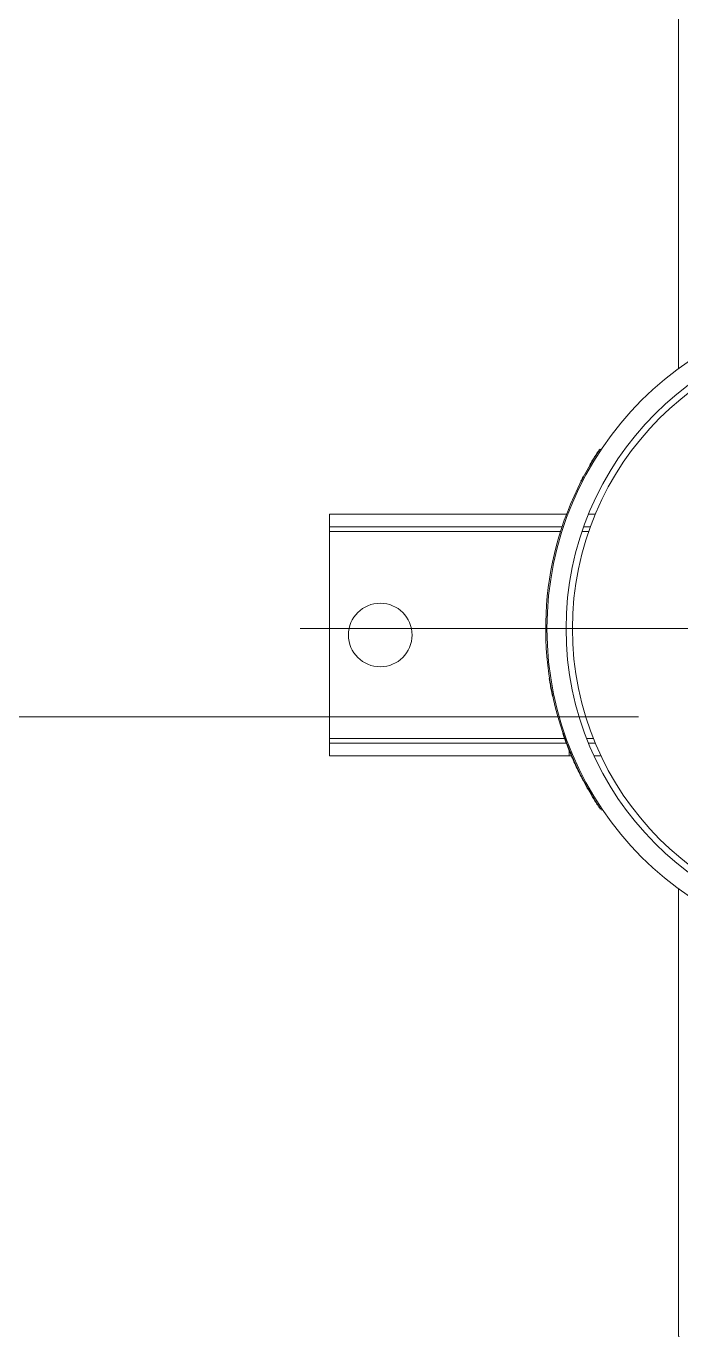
# Model space of a CAD drawing. Header units: millimetres. Extents: x 3795014 to 4300160, y 3869364 to 4016788.
# Drawn here: x 4228804.3 to 4228932.9, y 3924153.7 to 3924411.4 of the extents above; entities that cross this region are included whole.
import ezdxf

# ---------------------------------------------------------------- set-up
doc = ezdxf.new("R2010")
doc.units = ezdxf.units.MM
doc.linetypes.add('осевая2', pattern=[28.575, 19.05, -3.175, 3.175, -3.175])
doc.layers.add('Дополнительная', color=7, linetype='Continuous', lineweight=18)
doc.layers.add('оси', color=7, linetype='осевая2', lineweight=13)

# ---------------------------------------------------------------- blocks, each defined once
blk = doc.blocks.new('SW_CENTERMARKSYMBOL_1')
at = {"color": 0, "linetype": 'Continuous', "lineweight": 0}
for p, q in [((0, 0.5), (0, 11.2)), ((-0.5, 0), (-11.2, 0)), ((0, 0), (-0.25, 0)), ((0, 0), (0, 0.25)), ((0, 0), (0, -0.25)), ((0, 0), (0.25, 0)), ((0.5, 0), (11.2, 0)), ((0, -0.5), (0, -11.2))]:
    blk.add_line(p, q, dxfattribs=at)

msp = doc.modelspace()

# ---------------------------------------------------------------- linework, layer by layer
at = {"color": 0, "linetype": 'Continuous', "lineweight": -3}
for points, knots in [([(4228915.09, 3924325.18, 0), (4228915.32, 3924325.58, 0), (4228915.79, 3924326.37, 0), (4228916.4, 3924327.33, 0), (4228916.91, 3924328.11, 0), (4228916.97, 3924328.2, 0), (4228917, 3924328.25, 0)], [0, 0, 0, 0, 0.249916, 0.500828, 0.750791, 1, 1, 1, 1]), ([(4228913.3, 3924321.93, 0), (4228913.32, 3924321.96, 0), (4228913.35, 3924322.02, 0), (4228913.63, 3924322.56, 0), (4228913.77, 3924322.82, 0)], [0, 0, 0, 0, 0.500221, 1, 1, 1, 1]), ([(4228907.54, 3924280.67, 0), (4228907.47, 3924281.04, 0), (4228907.33, 3924281.78, 0), (4228907.18, 3924282.69, 0), (4228907.1, 3924283.15, 0)], [0, 0, 0, 0, 0.500102, 1, 1, 1, 1]), ([(4228907.75, 3924279.67, 0), (4228907.74, 3924279.7, 0), (4228907.72, 3924279.77, 0), (4228907.6, 3924280.37, 0), (4228907.54, 3924280.67, 0)], [0, 0, 0, 0, 0.500171, 1, 1, 1, 1]), ([(4228917.14, 3924257.46, 0), (4228917.13, 3924257.49, 0), (4228917.1, 3924257.53, 0), (4228916.84, 3924257.91, 0), (4228916.38, 3924258.62, 0), (4228915.6, 3924259.86, 0), (4228914.71, 3924261.37, 0), (4228913.96, 3924262.74, 0), (4228913.16, 3924264.26, 0), (4228912.32, 3924265.98, 0), (4228911.49, 3924267.84, 0), (4228910.89, 3924269.31, 0), (4228910.31, 3924270.81, 0), (4228909.95, 3924271.84, 0), (4228909.77, 3924272.35, 0)], [0, 0, 0, 0, 0.082977, 0.165894, 0.249595, 0.37444, 0.499359, 0.561896, 0.62446, 0.749428, 0.812048, 0.874688, 0.937334, 1, 1, 1, 1])]:
    msp.add_open_spline(points, degree=3, knots=knots, dxfattribs=at)
at = {"layer": 'Дополнительная', "linetype": 'Continuous'}
for p, q in [((4228932.41, 3924424.2, 0), (4228932.41, 3924344.07, 0)), ((4228917, 3924328.25, 0), (4228917.21, 3924328.11, 0)), ((4228915.09, 3924325.18, 0), (4228915.3, 3924325.06, 0)), ((4228863.84, 3924315.46, 0), (4228863.84, 3924312.96, 0)), ((4228863.84, 3924315.46, 0), (4228910.51, 3924315.46, 0)), ((4228916.09, 3924315.46, 0), (4228914.74, 3924315.46, 0)), ((4228863.84, 3924312.96, 0), (4228909.61, 3924312.96, 0)), ((4228863.84, 3924312.04, 0), (4228863.84, 3924312.96, 0)), ((4228915.12, 3924312.96, 0), (4228913.79, 3924312.96, 0)), ((4228863.84, 3924271.38, 0), (4228863.84, 3924312.04, 0)), ((4228909.27, 3924312.04, 0), (4228863.84, 3924312.04, 0)), ((4228914.79, 3924312.04, 0), (4228913.47, 3924312.04, 0)), ((4228863.84, 3924270.46, 0), (4228863.84, 3924271.38, 0)), ((4228863.84, 3924271.38, 0), (4228910.11, 3924271.38, 0)), ((4228909.77, 3924272.35, 0), (4228910, 3924272.43, 0)), ((4228914.38, 3924271.38, 0), (4228915.72, 3924271.38, 0)), ((4228863.84, 3924270.46, 0), (4228863.84, 3924267.96, 0)), ((4228863.84, 3924270.46, 0), (4228910.45, 3924270.46, 0)), ((4228910.97, 3924269.13, 0), (4228910.97, 3924267.96, 0)), ((4228914.74, 3924270.46, 0), (4228916.09, 3924270.46, 0)), ((4228863.84, 3924267.96, 0), (4228910.97, 3924267.96, 0)), ((4228910.97, 3924267.96, 0), (4228911.45, 3924267.96, 0)), ((4228915.83, 3924267.96, 0), (4228917.21, 3924267.96, 0)), ((4228917.14, 3924257.46, 0), (4228917.35, 3924257.6, 0)), ((4228917.49, 3924257.4, 0), (4228917.28, 3924257.26, 0)), ((4228932.41, 3924153.76, 0), (4228932.41, 3924241.86, 0)), ((4228932.56, 3924153.76, 0), (4228932.55, 3924153.72, 0))]:
    msp.add_line(p, q, dxfattribs=at)
for centre, radius in [((4228970.09, 3924292.96, 0), 63.5), ((4228970.09, 3924292.96, 0), 59.75), ((4228970.09, 3924292.96, 0), 58.5), ((4228873.84, 3924291.71, 0), 6.25)]:
    msp.add_circle(centre, radius, dxfattribs=at)
msp.add_arc((4228970.09, 3924292.96, 0), 63.75, 149.6412, 198.8625, dxfattribs=at)
at = {"layer": 'оси', "ltscale": 25}
msp.add_line((4217732.73, 3924275.59), (4229531.19, 3924275.59), dxfattribs=at)

# ---------------------------------------------------------------- block references
at = {"color": 0, "linetype": 'Continuous', "lineweight": -3, "xscale": -10, "yscale": 10, "zscale": 10, "rotation": 269.9999999999999}
msp.add_blockref('SW_CENTERMARKSYMBOL_1', (4228970.09, 3924292.96, 0), dxfattribs=at)

doc.saveas('drawing.dxf')
